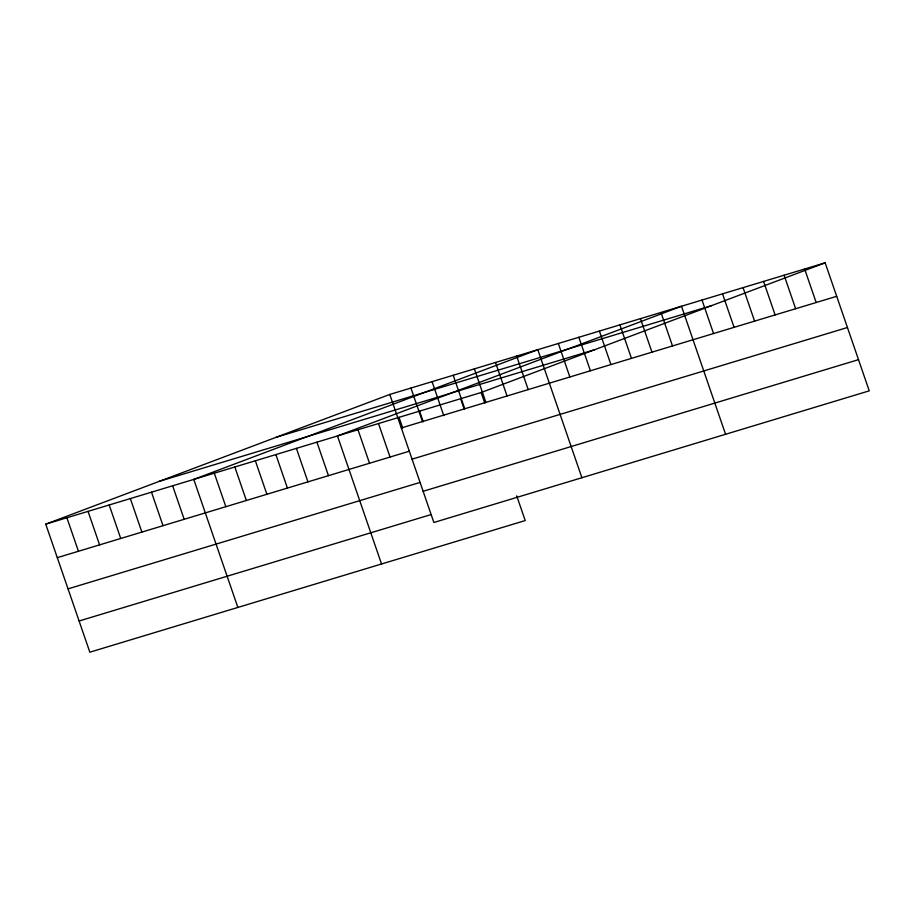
<?xml version="1.0" encoding="UTF-8"?>
<svg xmlns="http://www.w3.org/2000/svg" width="915" height="915" viewBox="0 0 915 915"><rect width="100%" height="100%" fill="white"/><g stroke="black" fill="none" stroke-linecap="round" stroke-linejoin="round"><path stroke-width="1.37" d="M516.712 495.85L525.221 520.555L89.842 652.189L45.75 524.158L389.779 394.445L825.158 262.811L869.25 390.842L433.87 522.488L389.779 394.445M45.75 524.158L481.13 392.512L825.158 262.811M276.25 437.256L711.63 305.61M159.279 481.347L594.659 349.713M401.319 427.957L836.699 296.311M57.29 557.658L409.199 451.255M412.059 459.158L847.439 327.513M68.03 588.86L419.939 482.457M423.13 491.298L858.51 359.652M79.102 620.999L431.011 514.596M804.64 269.01L816.18 302.522M784.109 275.221L795.65 308.732M763.59 281.431L775.119 314.932M743.06 287.63L754.601 321.142M722.541 293.841L734.07 327.341M702.011 300.04L713.551 333.552M725.572 434.293L681.492 306.25L337.452 435.952L381.544 563.995M660.962 312.461L672.502 345.962M640.431 318.66L651.972 352.172M619.913 324.871L631.453 358.371M599.382 331.07L610.923 364.582M578.863 337.28L590.404 370.792M558.333 343.491L569.873 376.991M581.894 477.733L537.814 349.69L193.774 479.391L237.866 607.434M516.666 356.084L528.207 389.596M495.518 362.477L507.059 395.989M474.37 368.871L485.911 402.383M481.13 392.512L484.824 403.229M453.222 375.264L464.763 408.776M460.6 398.711L464.294 409.44M432.074 381.658L443.775 415.639M419.55 411.132L423.245 421.849M410.926 388.051L422.467 421.563M399.031 417.332L402.726 428.06M378.501 423.542L390.042 457.043M357.982 429.741L369.523 463.253M316.933 442.162L328.462 475.663M296.403 448.361L307.943 481.873M275.884 454.572L287.413 488.084M255.354 460.771L266.894 494.283M234.835 466.982L246.364 500.494M214.304 473.192L225.845 506.693M172.638 485.785L184.167 519.297M151.49 492.178L163.019 525.69M130.342 498.572L141.871 532.084M109.194 504.966L120.734 538.478M88.046 511.359L99.586 544.871M66.898 517.764L78.438 551.265"/></g></svg>
